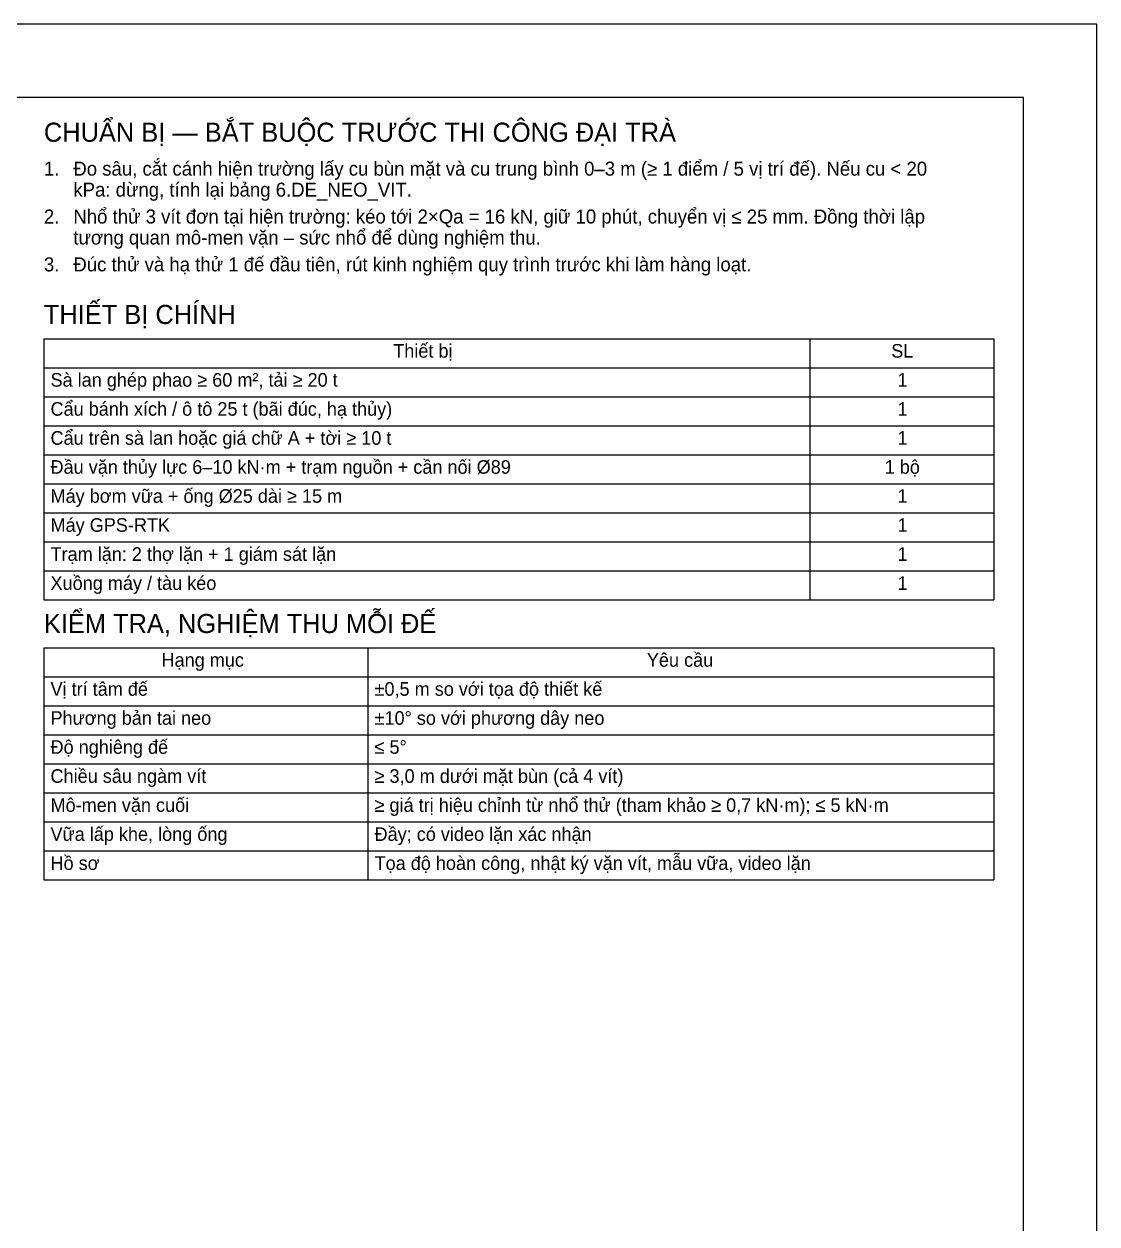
# Model space of a CAD drawing. Extents: x 0 to 45000, y 0 to 7425.
# Drawn here: x 41358 to 45000, y 3350 to 7425 of the extents above; entities that cross this region are included whole.
import ezdxf

# ---------------------------------------------------------------- set-up
doc = ezdxf.new("R2010")
doc.units = 0
doc.header["$LTSCALE"] = 25
for name, color, linetype in [('KHUNG', 7, 'CONTINUOUS'), ('KHUNG_M', 7, 'CONTINUOUS'), ('TEXT', 7, 'CONTINUOUS')]:
    doc.layers.add(name, color=color, linetype=linetype)
doc.styles.add('VN', font='arial.ttf', dxfattribs={"width": 0.95})

msp = doc.modelspace()

# ---------------------------------------------------------------- linework, layer by layer
at = {"layer": 'KHUNG'}
msp.add_lwpolyline([(35125, 250), (44750, 250), (44750, 7175), (35125, 7175)], close=True, dxfattribs=at)
at = {"layer": 'KHUNG_M'}
for p, q in [((41425, 6356.2), (44650, 6356.2)), ((41425, 6356.2), (41425, 5469.2)), ((44025, 6356.2), (44025, 5469.2)), ((44650, 6356.2), (44650, 5469.2)), ((41425, 6257.7), (44650, 6257.7)), ((41425, 6159.1), (44650, 6159.1)), ((41425, 6060.6), (44650, 6060.6)), ((41425, 5962), (44650, 5962)), ((41425, 5863.4), (44650, 5863.4)), ((41425, 5764.9), (44650, 5764.9)), ((41425, 5666.3), (44650, 5666.3)), ((41425, 5567.7), (44650, 5567.7)), ((41425, 5469.2), (44650, 5469.2)), ((41425, 5469.2), (44650, 5469.2)), ((41425, 5306.7), (44650, 5306.7)), ((41425, 5306.7), (41425, 4518.2)), ((42525, 5306.7), (42525, 4518.2)), ((44650, 5306.7), (44650, 4518.2)), ((41425, 5208.1), (44650, 5208.1)), ((41425, 5109.6), (44650, 5109.6)), ((41425, 5011), (44650, 5011)), ((41425, 4912.4), (44650, 4912.4)), ((41425, 4813.9), (44650, 4813.9)), ((41425, 4715.3), (44650, 4715.3)), ((41425, 4616.7), (44650, 4616.7)), ((41425, 4518.2), (44650, 4518.2)), ((41425, 4518.2), (44650, 4518.2))]:
    msp.add_line(p, q, dxfattribs=at)
msp.add_lwpolyline([(34500, 0), (45000, 0), (45000, 7425), (34500, 7425)], close=True, dxfattribs=at)

# ---------------------------------------------------------------- texts
at = {"layer": 'TEXT', "style": 'VN', "width": 0.95}
for s, height, p in [('CHUẨN BỊ — BẮT BUỘC TRƯỚC THI CÔNG ĐẠI TRÀ', 65, (41425, 7025)), ('Đo sâu, cắt cánh hiện trường lấy cu bùn mặt và cu trung bình 0–3 m (≥ 1 điểm / 5 vị trí đế). Nếu cu < 20', 47.5, (41525, 6910)), ('1.', 47.5, (41425, 6910)), ('kPa: dừng, tính lại bảng 6.DE_NEO_VIT.', 47.5, (41525, 6838.7)), ('2.', 47.5, (41425, 6747.5)), ('Nhổ thử 3 vít đơn tại hiện trường: kéo tới 2×Qa = 16 kN, giữ 10 phút, chuyển vị ≤ 25 mm. Đồng thời lập', 47.5, (41525, 6747.5)), ('tương quan mô-men vặn – sức nhổ để dùng nghiệm thu.', 47.5, (41525, 6676.2)), ('3.', 47.5, (41425, 6585)), ('Đúc thử và hạ thử 1 đế đầu tiên, rút kinh nghiệm quy trình trước khi làm hàng loạt.', 47.5, (41525, 6585)), ('THIẾT BỊ CHÍNH', 65, (41425, 6406.2)), ('Thiết bị', 46.25, (42610.9, 6291.9)), ('SL', 46.25, (44301.5, 6291.9)), ('Sà lan ghép phao ≥ 60 m², tải ≥ 20 t', 46.25, (41447.5, 6193.4)), ('1', 46.2, (44322.8, 6193.4)), ('Cẩu bánh xích / ô tô 25 t (bãi đúc, hạ thủy)', 46.25, (41447.5, 6094.8)), ('1', 46.2, (44322.8, 6094.8)), ('Cẩu trên sà lan hoặc giá chữ A + tời ≥ 10 t', 46.25, (41447.5, 5996.2)), ('1', 46.2, (44322.8, 5996.2)), ('Đầu vặn thủy lực 6–10 kN·m + trạm nguồn + cần nối Ø89', 46.25, (41447.5, 5897.7)), ('1 bộ', 46.25, (44279.4, 5897.7)), ('Máy bơm vữa + ống Ø25 dài ≥ 15 m', 46.25, (41447.5, 5799.1)), ('1', 46.2, (44322.8, 5799.1)), ('Máy GPS-RTK', 46.25, (41447.5, 5700.6)), ('1', 46.2, (44322.8, 5700.6)), ('Trạm lặn: 2 thợ lặn + 1 giám sát lặn', 46.25, (41447.5, 5602)), ('1', 46.2, (44322.8, 5602)), ('Xuồng máy / tàu kéo', 46.25, (41447.5, 5503.4)), ('1', 46.2, (44322.8, 5503.4)), ('KIỂM TRA, NGHIỆM THU MỖI ĐẾ', 65, (41425, 5356.7)), ('Hạng mục', 46.25, (41824.3, 5242.4)), ('Yêu cầu', 46.25, (43472, 5242.4)), ('Vị trí tâm đế', 46.25, (41447.5, 5143.8)), ('±0,5 m so với tọa độ thiết kế', 46.25, (42547.5, 5143.8)), ('Phương bản tai neo', 46.25, (41447.5, 5045.2)), ('±10° so với phương dây neo', 46.25, (42547.5, 5045.2)), ('Độ nghiêng đế', 46.25, (41447.5, 4946.7)), ('≤ 5°', 46.25, (42547.5, 4946.7)), ('Chiều sâu ngàm vít', 46.25, (41447.5, 4848.1)), ('≥ 3,0 m dưới mặt bùn (cả 4 vít)', 46.25, (42547.5, 4848.1)), ('Mô-men vặn cuối', 46.25, (41447.5, 4749.6)), ('≥ giá trị hiệu chỉnh từ nhổ thử (tham khảo ≥ 0,7 kN·m); ≤ 5 kN·m', 46.25, (42547.5, 4749.6)), ('Vữa lấp khe, lòng ống', 46.25, (41447.5, 4651)), ('Đầy; có video lặn xác nhận', 46.25, (42547.5, 4651)), ('Tọa độ hoàn công, nhật ký vặn vít, mẫu vữa, video lặn', 46.25, (42547.5, 4552.4)), ('Hồ sơ', 46.25, (41447.5, 4552.4))]:
    msp.add_text(s, height=height, dxfattribs=at).set_placement(p)

doc.saveas('drawing.dxf')
